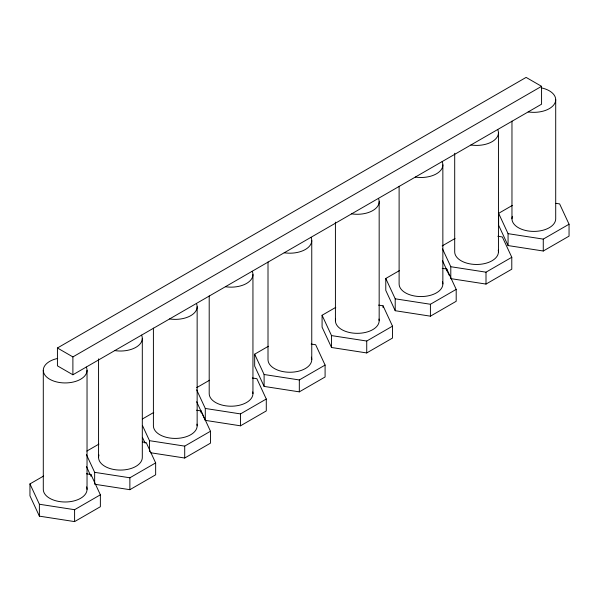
<?xml version="1.0" encoding="UTF-8"?>
<svg xmlns="http://www.w3.org/2000/svg" width="599" height="599" viewBox="0 0 599 599"><rect width="100%" height="100%" fill="white"/><g stroke="black" fill="none" stroke-linecap="round" stroke-linejoin="round"><path stroke-width="0.9" d="M57.429 347.989L526.109 77.398L541.571 86.331L541.571 104.189L72.891 374.772L57.429 365.847L57.429 347.989L72.891 356.914L541.571 86.331M86.421 473.787L90.936 474.483L100.37 494.811L100.37 506.717L74.598 521.602L39.384 516.151L29.95 495.822L29.95 483.917L43.645 476.01M86.833 451.077L98.917 444.099M142.48 418.948L153.756 412.441M196.667 387.665L209.553 380.223M311.143 344.043L315.658 344.739L325.092 365.076L325.092 376.981L299.32 391.858L264.107 386.415L254.672 366.086L254.672 354.181L268.367 346.274M378.553 305.123L383.068 305.827L392.502 326.156L392.502 338.061L366.73 352.938L331.517 347.495L322.082 327.166L322.082 315.261L335.777 307.354M442.249 268.352L446.764 269.048L456.198 289.377L456.198 301.282L430.419 316.167L395.213 310.716L385.778 290.388L385.778 278.483L399.466 270.576M442.167 245.927L455.053 238.484M556.007 203.338L559.616 203.9L569.05 224.228L569.05 236.133L543.271 251.011L508.064 245.568L498.63 225.239L498.63 213.334L512.325 205.427M29.95 483.917L39.384 504.246L74.598 509.697L100.37 494.811M86.406 454.551L94.657 472.334L129.871 477.785L155.65 462.9L146.216 442.571L142.599 442.017M142.42 425.432L149.495 440.677L184.709 446.12L210.481 431.243L201.047 410.914L196.532 410.21M196.644 389.829L205.292 408.458L240.506 413.909L266.285 399.024L256.851 378.695L252.336 377.999M254.672 354.181L264.107 374.51L299.32 379.953L325.092 365.076M322.082 315.261L331.517 335.59L366.73 341.033L392.502 326.156M385.778 278.483L395.213 298.811L430.419 304.262L456.198 289.377M442.541 248.937L450.792 266.72L486.006 272.171L511.786 257.285L502.351 236.957L497.836 236.261M498.63 213.334L508.064 233.662L543.271 239.106L569.05 224.228M94.657 484.239L129.871 489.69L155.65 474.805L155.65 462.9M150.401 452.724L184.709 458.025L210.481 443.148L210.481 431.243M196.644 401.734L205.292 420.363L240.506 425.814L266.285 410.929L266.285 399.024M450.792 266.72L450.792 278.625L486.006 284.076L511.786 269.191L511.786 257.285M442.541 260.842L449.22 275.241M142.42 437.337L145.175 443.267M86.406 466.456L90.337 474.925M555.707 99.719L555.707 218.777A21.871 12.624 0 0 1 531.695 231.341A21.871 12.624 0 0 1 512.392 216.314M543.271 239.106L543.271 251.011M511.965 121.118L511.965 218.777M508.064 233.662L508.064 245.568M498.443 132.783L498.443 251.842M486.006 272.171L486.006 284.076M454.701 153.247L454.701 251.842A21.871 12.624 0 0 0 478.002 264.444A21.871 12.624 0 0 0 498.256 250.195M446.764 269.048L446.764 270.883M442.856 164.875L442.856 283.933M430.419 304.262L430.419 316.167M399.114 186.267L399.114 283.933A21.871 12.624 0 0 0 423.134 296.498A21.871 12.624 0 0 0 442.436 281.463M395.213 298.811L395.213 310.716M383.068 305.827L383.068 307.654M379.167 201.653L379.167 320.705M366.73 341.033L366.73 352.938M335.418 222.109L335.418 320.705M331.517 335.59L331.517 347.495M311.757 240.566L311.757 359.625M299.32 379.953L299.32 391.858M268.008 261.965L268.008 359.625A21.871 12.624 0 0 0 292.027 372.189A21.871 12.624 0 0 0 311.33 357.161M264.107 374.51L264.107 386.415M252.943 274.522L252.943 393.58M240.506 413.909L240.506 425.814M209.201 295.913L209.201 393.58A21.871 12.624 0 0 0 232.502 406.182A21.871 12.624 0 0 0 252.756 391.933M205.292 408.458L205.292 420.363M201.047 410.914L201.047 412.741M197.146 306.74L197.146 425.792M184.709 446.12L184.709 458.025M153.404 328.132L153.404 425.792A21.871 12.624 0 0 0 176.705 438.393A21.871 12.624 0 0 0 196.959 424.144M149.495 440.677L149.495 451.668M142.307 338.398L142.307 457.456A21.871 12.624 0 0 1 118.288 470.02A21.871 12.624 0 0 1 98.985 454.985M129.871 477.785L129.871 489.69M98.565 358.861L98.565 457.456M94.657 472.334L94.657 483.326M90.936 474.483L90.936 476.317M87.035 370.309L87.035 489.368M74.598 509.697L74.598 521.602M72.891 356.914L72.891 374.772M43.293 370.309L43.293 489.368A21.871 12.624 0 0 0 67.305 501.932A21.871 12.624 0 0 0 86.608 486.897M39.384 504.246L39.384 516.151M86.286 367.045A21.871 12.624 0 0 1 71.431 382.409A21.871 12.624 0 0 1 44.401 374.278A21.871 12.624 0 0 1 57.684 358.442M141.566 335.133A21.871 12.624 0 0 1 114.776 350.595M196.397 303.468A21.871 12.624 0 0 1 169.614 318.938M252.201 271.257A21.871 12.624 0 0 1 225.411 286.719M311.008 237.301A21.871 12.624 0 0 1 284.218 252.763M378.418 198.381A21.871 12.624 0 0 1 351.635 213.85M442.114 161.61A21.871 12.624 0 0 1 415.324 177.072M497.702 129.519A21.871 12.624 0 0 1 470.911 144.98M541.316 87.858A21.871 12.624 0 0 1 554.696 103.515A21.871 12.624 0 0 1 528.176 111.916M378.98 319.057A21.871 12.624 0 0 1 357.296 333.336A21.871 12.624 0 0 1 335.605 319.057"/></g></svg>
